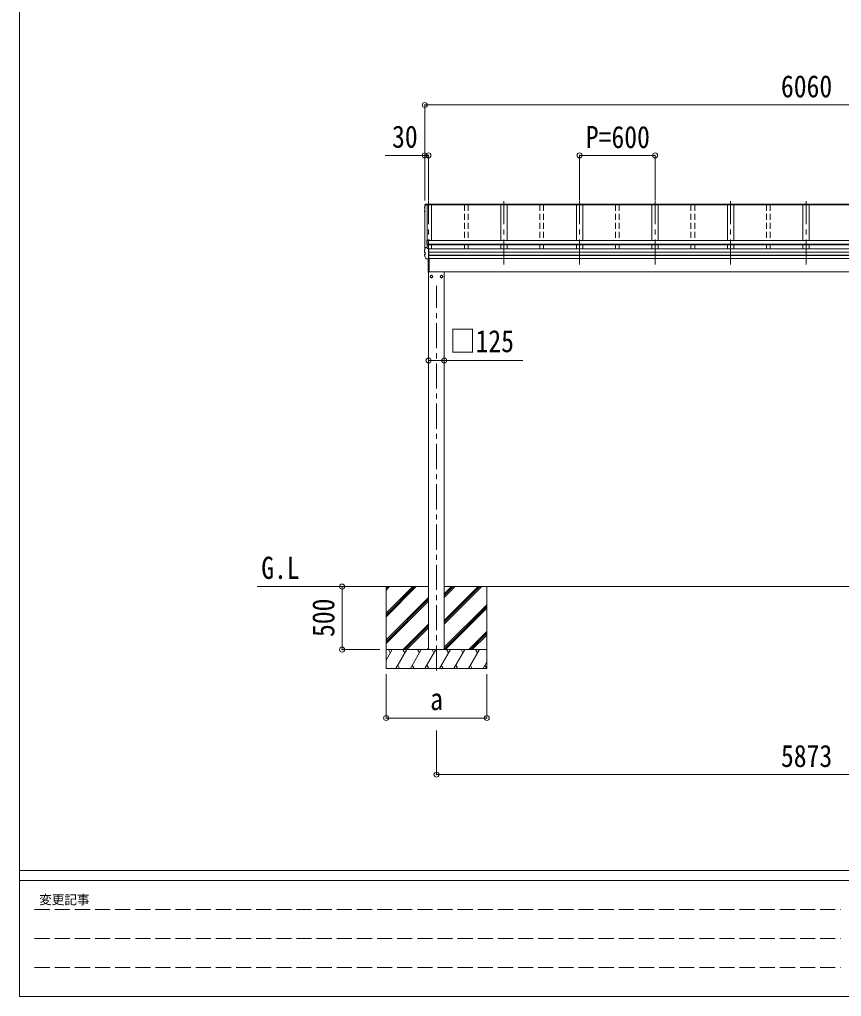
# Model space of a CAD drawing. Units: millimetres at full size, sheet at 1:40. Extents: x -11243 to 11243, y -7760 to 7760.
# Drawn here: x -11243 to -4714, y -7760 to 0 of the extents above; entities that cross this region are included whole.
import ezdxf
from ezdxf.enums import TextEntityAlignment as Align

# ---------------------------------------------------------------- set-up
doc = ezdxf.new("R2010")
doc.units = ezdxf.units.MM
doc.header["$LTSCALE"] = 40
doc.header["$PDMODE"] = 32
doc.header["$PDSIZE"] = 40
for name, pattern in [('CHAIN1', [8, 5, -1, 1, -1]), ('DASHED1', [1.8, 1.2, -0.6]), ('DASHED3', [4, 3, -1])]:
    doc.linetypes.add(name, pattern=pattern)
for name, color, linetype, lineweight in [('0-3_ELV2', 7, 'Continuous', 9), ('0-6_OTH_LINE', 6, 'Continuous', 9), ('F-0_240', 7, 'Continuous', 9)]:
    doc.layers.add(name, color=color, linetype=linetype, lineweight=lineweight)
doc.styles.add('ＭＳ ゴシック', font='')
doc.styles.get('ＭＳ ゴシック').set_extended_font_data('MS Gothic')

msp = doc.modelspace()

# ---------------------------------------------------------------- linework, layer by layer
at = {"layer": '0-3_ELV2', "color": 6}
for p, q in [((-8024.6, -678.82), (-8024.6, -1437.82)), ((-8024.6, -1078.82), (-8337.94, -1078.82)), ((-8024.6, -1078.82), (-8024.6, -1437.82)), ((-7994.6, -1078.82), (-7994.6, -1437.82)), ((-6194.6, -1078.82), (-6794.6, -1078.82)), ((-6794.6, -1078.82), (-6794.6, -1437.82)), ((-6194.6, -1078.82), (-6194.6, -1437.82)), ((-7868.6, -2708.64), (-7993.6, -2708.64)), ((-7868.6, -2708.64), (-7245.13, -2708.64)), ((-8681.1, -4504.65), (-8382.1, -4504.65)), ((-8681.1, -5004.65), (-8382.1, -5004.65)), ((-8331.1, -5548.19), (-8331.1, -5199.19)), ((-7931.1, -5998.19), (-7931.1, -5648.19))]:
    msp.add_line(p, q, dxfattribs=at)
at = {"layer": '0-3_ELV2', "color": 4}
for p, q in [((-8019.47, -1467.01), (-8019.35, -1466.72)), ((-8019.35, -1466.72), (-8019.17, -1466.46)), ((-8019.17, -1466.46), (-8018.95, -1466.23)), ((-8018.95, -1466.23), (-8018.7, -1466.05)), ((-8018.7, -1466.05), (-8018.42, -1465.92)), ((-8018.42, -1465.92), (-8018.16, -1465.84)), ((-8018.16, -1465.84), (-8017.92, -1465.8)), ((-7969.6, -1471), (-8018.04, -1471)), ((-8017.92, -1465.8), (-8017.69, -1465.77)), ((-8017.69, -1465.77), (-8017.44, -1465.76)), ((-8017.44, -1465.76), (-8017.15, -1465.74)), ((-8017.15, -1465.74), (-8016.84, -1465.74)), ((-8016.84, -1465.74), (-8016.53, -1465.74)), ((-8016.61, -1465.74), (-8016.61, -1465.74)), ((-8016.61, -1465.74), (-8016.61, -1465.74)), ((-8016.61, -1465.74), (-7991.6, -1465.74)), ((-7991.6, -1468.27), (-8005.8, -1468.27)), ((-8005.58, -1470.85), (-8005.58, -1470.5)), ((-8005.5, -1471), (-8005.5, -1814.34)), ((-7994.6, -1470.76), (-8005.43, -1470.76)), ((-8004.9, -1471), (-8004.9, -1818.29)), ((-7994.6, -1469.77), (-7994.6, -1470.76)), ((-7991.6, -1469.77), (-7994.6, -1469.77)), ((-1994.6, -1470.09), (-7994.6, -1470.09)), ((-1994.6, -1470.99), (-7994.6, -1470.99)), ((-7991.6, -1470.09), (-7991.6, -1465.74)), ((-1997.6, -1467.82), (-7991.6, -1467.82)), ((-7969.6, -1470.91), (-7969.6, -1755.18)), ((-7419.6, -1470.91), (-7419.6, -1755.18)), ((-7369.6, -1470.91), (-7369.6, -1755.18)), ((-6819.55, -1470.91), (-6819.55, -1755.18)), ((-6769.55, -1470.91), (-6769.55, -1755.18)), ((-6219.6, -1470.91), (-6219.6, -1755.18)), ((-6169.6, -1470.91), (-6169.6, -1755.18)), ((-5619.6, -1470.91), (-5619.6, -1755.18)), ((-5569.6, -1470.91), (-5569.6, -1755.18)), ((-5019.6, -1470.91), (-5019.6, -1755.18)), ((-4969.6, -1470.91), (-4969.6, -1755.18)), ((-8027.02, -1522.7), (-8027.02, -1518.64)), ((-8025.52, -1526.67), (-8026.93, -1523.18)), ((-8026.88, -1493.31), (-8026.92, -1493.57)), ((-8026.92, -1493.57), (-8026.92, -1493.62)), ((-8026.92, -1497.67), (-8026.92, -1493.62)), ((-8024.6, -1521.16), (-8025.97, -1521.43)), ((-8025.87, -1498.94), (-8024.6, -1499.19)), ((-8024.6, -1528.9), (-8025.52, -1526.67)), ((-8024.6, -1517.07), (-8025.44, -1517.17)), ((-8025.44, -1517.18), (-8025.44, -1517.17)), ((-8024.6, -1522.69), (-8025.44, -1522.85)), ((-8024.6, -1497.66), (-8025.37, -1497.51)), ((-8024.6, -1497.31), (-8025.29, -1497.18)), ((-8024.6, -1494.36), (-8024.6, -1831.14)), ((-8006.7, -1755.15), (-8006.7, -1784.61)), ((-8004.7, -1784.61), (-8006.7, -1784.61)), ((-7984.7, -1753.15), (-8004.7, -1753.15)), ((-7984.7, -1754.68), (-8004.7, -1754.68)), ((-8004.7, -1789.2), (-8004.7, -1754.68)), ((-1984.5, -1755.31), (-8004.7, -1755.31)), ((-1984.5, -1784.34), (-8004.7, -1784.34)), ((-7984.7, -1753.15), (-7984.7, -1755.31)), ((-8026.88, -1840.02), (-8026.92, -1840.28)), ((-8026.92, -1840.28), (-8026.92, -1840.33)), ((-8026.92, -1847.71), (-8026.92, -1840.33)), ((-8026.92, -1847.66), (-8026.88, -1847.4)), ((-8026.92, -1847.75), (-8026.92, -1847.66)), ((-8026.85, -1848.14), (-8026.9, -1847.76)), ((-8026.67, -1848.48), (-8026.85, -1848.14)), ((-8026.41, -1848.75), (-8026.67, -1848.48)), ((-8026.13, -1848.92), (-8026.41, -1848.75)), ((-8025.9, -1849.02), (-8026.13, -1848.92)), ((-8026.09, -1847.84), (-8026.04, -1847.51)), ((-8026.08, -1848.17), (-8026.09, -1847.84)), ((-8026.02, -1848.48), (-8026.08, -1848.17)), ((-8025.89, -1848.75), (-8026.02, -1848.48)), ((-8025.65, -1849.1), (-8025.9, -1849.02)), ((-8025.73, -1848.97), (-8025.89, -1848.75)), ((-8025.52, -1849.11), (-8025.73, -1848.97)), ((-8025.37, -1849.17), (-8025.65, -1849.1)), ((-8025.29, -1849.19), (-8025.52, -1849.11)), ((-8019.04, -1849.96), (-8025.29, -1849.19)), ((-8025.29, -1849.19), (-8025.29, -1849.19)), ((-8019.62, -1849.98), (-8019.65, -1849.88)), ((-8019.6, -1850.09), (-8019.62, -1849.98)), ((-8019.6, -1850.09), (-8019.6, -1869.31)), ((-8019.04, -1849.96), (-8019.03, -1849.96)), ((-8019.03, -1849.96), (-8018.95, -1849.99)), ((-8018.95, -1849.99), (-8018.88, -1850.04)), ((-8018.88, -1850.04), (-8018.82, -1850.11)), ((-8018.82, -1850.11), (-8018.77, -1850.21)), ((-8018.77, -1850.21), (-8018.74, -1850.32)), ((-8018.74, -1850.32), (-8018.73, -1850.44)), ((-8017.85, -1812.01), (-8005.8, -1812.01)), ((-8005.58, -1813.51), (-8005.8, -1812.01)), ((-8005.8, -1818.64), (-8005.8, -1812.01)), ((-7991.6, -1818.64), (-8005.8, -1818.64)), ((-8005.58, -1813.51), (-8005.58, -1813.86)), ((-8004.85, -1818.64), (-8005.58, -1813.86)), ((-8005.43, -1818.64), (-8005.43, -1814.96)), ((-8004.87, -1818.64), (-8005.43, -1814.96)), ((-1984.5, -1786.08), (-8004.7, -1786.08)), ((-1984.5, -1789.2), (-8004.7, -1789.2)), ((-7991.6, -1901.06), (-7991.6, -1818.64)), ((-1997.6, -1820.82), (-7991.6, -1820.82)), ((-1997.6, -1847.34), (-7991.6, -1847.34)), ((-1997.6, -1848.23), (-7991.6, -1848.23)), ((-7969.6, -1787.15), (-7969.6, -1820.82)), ((-7419.6, -1789.2), (-7419.6, -1820.82)), ((-7369.6, -1789.2), (-7369.6, -1820.82)), ((-6819.55, -1789.2), (-6819.55, -1820.82)), ((-6769.55, -1789.2), (-6769.55, -1820.82)), ((-6219.6, -1789.2), (-6219.6, -1820.82)), ((-6169.6, -1789.2), (-6169.6, -1820.82)), ((-5619.6, -1789.2), (-5619.6, -1820.82)), ((-5569.6, -1789.2), (-5569.6, -1820.82)), ((-5019.6, -1789.2), (-5019.6, -1820.82)), ((-4969.6, -1789.2), (-4969.6, -1820.82)), ((-8027.02, -1872.76), (-8027.02, -1865.36)), ((-8027.02, -1872.92), (-8027.02, -1872.74)), ((-8026.99, -1873.09), (-8027.02, -1872.92)), ((-8026.91, -1873.25), (-8026.99, -1873.09)), ((-8026.93, -1873.24), (-8024.07, -1880.05)), ((-8026.24, -1872.76), (-8026.19, -1872.41)), ((-8026.21, -1873.12), (-8026.24, -1872.76)), ((-8026.12, -1873.45), (-8026.21, -1873.12)), ((-8026.19, -1872.41), (-8026.08, -1872.07)), ((-8026.08, -1872.07), (-8025.91, -1871.79)), ((-8025.97, -1864.09), (-8020.01, -1862.93)), ((-8025.91, -1871.79), (-8025.69, -1871.59)), ((-8025.69, -1871.59), (-8025.44, -1871.47)), ((-8025.44, -1871.47), (-8019.04, -1869.78)), ((-8025.44, -1871.47), (-8025.44, -1871.47)), ((-8024.07, -1880.05), (-8021.13, -1886.78)), ((-8021.13, -1886.78), (-8018.09, -1893.43)), ((-8019.03, -1869.78), (-8019.04, -1869.78)), ((-8019.03, -1869.78), (-8018.95, -1869.74)), ((-8018.95, -1869.74), (-8018.88, -1869.68)), ((-8018.88, -1869.68), (-8018.82, -1869.59)), ((-8018.82, -1869.59), (-8018.77, -1869.49)), ((-8018.77, -1869.49), (-8018.74, -1869.38)), ((-8018.74, -1869.38), (-8018.73, -1869.26)), ((-8018.09, -1893.43), (-8014.96, -1900)), ((-8014.8, -1900.28), (-8014.98, -1899.95)), ((-8014.54, -1900.56), (-8014.8, -1900.28)), ((-8014.24, -1900.78), (-8014.54, -1900.56)), ((-8013.9, -1900.92), (-8014.24, -1900.78)), ((-8013.59, -1900.99), (-8013.9, -1900.92)), ((-8013.31, -1901.02), (-8013.59, -1900.99)), ((-8013, -1901.04), (-8013.31, -1901.02)), ((-8012.65, -1901.06), (-8013, -1901.04)), ((-8012.27, -1901.06), (-8012.65, -1901.06)), ((-7991.6, -1901.06), (-8012.25, -1901.06)), ((-7996.6, -2005.25), (-7996.6, -1901.06)), ((-7996.1, -2005.65), (-7996.1, -1901.06)), ((-1997.6, -1871.46), (-7991.6, -1871.46)), ((-1997.6, -1873.38), (-7991.6, -1873.38)), ((-1997.6, -1898.42), (-7991.6, -1898.42)), ((-7989.6, -1898.42), (-7989.6, -2003.25)), ((-7996.1, -2005.65), (-7996.11, -2005.71)), ((-7996.11, -2005.71), (-7996.11, -2005.75)), ((-7996.11, -2005.75), (-7996.11, -2005.75)), ((-7996.11, -2005.75), (-7996.1, -2005.75)), ((-7996.1, -2005.65), (-7996.1, -2005.65)), ((-7996.1, -2005.75), (-7994.6, -2005.75)), ((-7994.6, -2005.75), (-7994.6, -2003.25)), ((-7994.6, -2003.25), (-7989.6, -2003.25)), ((-2113.9, -2004.65), (-7994.6, -2004.65)), ((-7993.6, -2004.65), (-7993.6, -5004.65)), ((-7868.6, -5004.65), (-7868.6, -2004.65)), ((-7971.1, -2031.84), (-7979.6, -2036.74)), ((-7979.6, -2036.74), (-7979.6, -2046.56)), ((-7979.6, -2046.56), (-7971.1, -2051.47)), ((-7962.6, -2036.74), (-7971.1, -2031.84)), ((-7971.1, -2051.47), (-7962.6, -2046.56)), ((-7962.51, -2041.4), (-7962.61, -2041.4)), ((-7962.51, -2041.9), (-7962.61, -2041.9)), ((-7962.6, -2046.56), (-7962.6, -2036.74)), ((-7899.7, -2041.4), (-7899.6, -2041.4)), ((-7899.7, -2041.9), (-7899.6, -2041.9)), ((-7899.6, -2036.74), (-7891.1, -2031.84)), ((-7899.6, -2046.56), (-7899.6, -2036.74)), ((-7891.1, -2051.47), (-7899.6, -2046.56)), ((-7891.1, -2031.84), (-7882.6, -2036.74)), ((-7882.6, -2046.56), (-7891.1, -2051.47)), ((-7882.6, -2036.74), (-7882.6, -2046.56))]:
    msp.add_line(p, q, dxfattribs=at)
at = {"layer": '0-3_ELV2', "color": 5, "linetype": 'CHAIN1'}
for p, q in [((-7994.55, -1946.65), (-7994.55, -1442.47)), ((-7394.6, -1946.65), (-7394.6, -1442.47)), ((-6794.6, -1946.65), (-6794.6, -1442.47)), ((-6194.6, -1946.65), (-6194.6, -1442.47)), ((-5594.6, -1946.65), (-5594.6, -1442.47)), ((-4994.6, -1946.65), (-4994.6, -1442.47)), ((-7931.1, -5171.17), (-7931.1, -2114.08))]:
    msp.add_line(p, q, dxfattribs=at)
at = {"layer": '0-3_ELV2', "color": 4, "linetype": 'DASHED1'}
for p, q in [((-7709.6, -1470.91), (-7709.6, -1755.31)), ((-7679.6, -1470.91), (-7679.6, -1755.31)), ((-7109.6, -1470.91), (-7109.6, -1755.31)), ((-7079.6, -1470.91), (-7079.6, -1755.31)), ((-6509.6, -1470.91), (-6509.6, -1755.31)), ((-6479.6, -1470.91), (-6479.6, -1755.31)), ((-5909.6, -1470.91), (-5909.6, -1755.31)), ((-5879.6, -1470.91), (-5879.6, -1755.31)), ((-5309.6, -1470.91), (-5309.6, -1755.31)), ((-5279.6, -1470.91), (-5279.6, -1755.31)), ((-7709.6, -1789.2), (-7709.6, -1820.82)), ((-7679.6, -1789.2), (-7679.6, -1820.82)), ((-7109.6, -1789.2), (-7109.6, -1820.82)), ((-7079.6, -1789.2), (-7079.6, -1820.82)), ((-6509.6, -1789.2), (-6509.6, -1820.82)), ((-6479.6, -1789.2), (-6479.6, -1820.82)), ((-5909.6, -1789.2), (-5909.6, -1820.82)), ((-5879.6, -1789.2), (-5879.6, -1820.82)), ((-5309.6, -1789.2), (-5309.6, -1820.82)), ((-5279.6, -1789.2), (-5279.6, -1820.82))]:
    msp.add_line(p, q, dxfattribs=at)
at = {"layer": '0-3_ELV2'}
for p, q in [((-7993.6, -4504.65), (-9354.71, -4504.65)), ((-8331.1, -4517.89), (-8317.86, -4504.65)), ((-8331.1, -4532.03), (-8303.72, -4504.65)), ((-8331.1, -4744.16), (-8091.59, -4504.65)), ((-8331.1, -4730.02), (-8105.73, -4504.65)), ((-8331.1, -4715.88), (-8119.87, -4504.65)), ((-8331.1, -4504.65), (-8331.1, -5154.65)), ((-7868.6, -4561.75), (-7811.51, -4504.65)), ((-7868.6, -4575.89), (-7797.36, -4504.65)), ((-7868.6, -4590.03), (-7783.22, -4504.65)), ((-7868.6, -4788.02), (-7585.23, -4504.65)), ((-7868.6, -4773.88), (-7599.37, -4504.65)), ((-7868.6, -4802.16), (-7571.09, -4504.65)), ((-2120.6, -4504.65), (-7868.6, -4504.65)), ((-7531.1, -4504.65), (-7531.1, -5154.65)), ((-8331.1, -4928.01), (-7993.6, -4590.51)), ((-8331.1, -4942.15), (-7993.6, -4604.66)), ((-8331.1, -4956.3), (-7993.6, -4618.8)), ((-7868.6, -4986.01), (-7531.1, -4648.51)), ((-7868.6, -5000.15), (-7531.1, -4662.65)), ((-7858.96, -5004.65), (-7531.1, -4676.8)), ((-8195.61, -5004.65), (-7993.6, -4802.64)), ((-8181.47, -5004.65), (-7993.6, -4816.79)), ((-8167.33, -5004.65), (-7993.6, -4830.93)), ((-7675.11, -5004.65), (-7531.1, -4860.64)), ((-7660.97, -5004.65), (-7531.1, -4874.79)), ((-7646.83, -5004.65), (-7531.1, -4888.93)), ((-8331.1, -5088.48), (-8282.7, -5004.65)), ((-7531.1, -5004.65), (-8331.1, -5004.65)), ((-8297.71, -5030.63), (-8312.71, -5004.65)), ((-8253.84, -5154.65), (-8167.24, -5004.65)), ((-8182.24, -5030.63), (-8197.24, -5004.65)), ((-8138.37, -5154.65), (-8051.77, -5004.65)), ((-8066.77, -5030.63), (-8081.77, -5004.65)), ((-8022.9, -5154.65), (-7936.3, -5004.65)), ((-8005.2, -5004.65), (-7993.6, -4993.06)), ((-7951.3, -5030.63), (-7966.3, -5004.65)), ((-7907.43, -5154.65), (-7820.82, -5004.65)), ((-7835.83, -5030.63), (-7850.83, -5004.65)), ((-7791.96, -5154.65), (-7705.35, -5004.65)), ((-7735.36, -5004.65), (-7720.36, -5030.63)), ((-7676.49, -5154.65), (-7589.88, -5004.65)), ((-7604.89, -5030.63), (-7619.89, -5004.65)), ((-7561.02, -5154.65), (-7531.1, -5102.84)), ((-8331.1, -5154.65), (-7531.1, -5154.65)), ((-8238.84, -5128.67), (-8223.84, -5154.65)), ((-8123.37, -5128.67), (-8108.37, -5154.65)), ((-8007.9, -5128.67), (-7992.9, -5154.65)), ((-7892.43, -5128.67), (-7877.43, -5154.65)), ((-7776.96, -5128.67), (-7761.96, -5154.65)), ((-7661.49, -5128.67), (-7646.49, -5154.65)), ((-7546.02, -5128.67), (-7531.1, -5154.5))]:
    msp.add_line(p, q, dxfattribs=at)
at = {"layer": '0-3_ELV2', "color": 4}
for points in [[(-8026.88, -1493.31), (-8024.56, -1484.46), (-8022.1, -1475.69), (-8019.47, -1467.03)], [(-8017.85, -1469.35), (-8005.8, -1469.35), (-8005.58, -1470.85), (-8018, -1470.85)], [(-8005.8, -1469.35), (-8005.8, -1468.27), (-8005.43, -1470.76)]]:
    msp.add_lwpolyline(points, dxfattribs=at)
at = {"layer": '0-3_ELV2', "color": 6}
msp.add_lwpolyline([(-8331.1, -5548.19), (-7531.1, -5548.19), (-7531.1, -5199.19)], dxfattribs=at)
at = {"layer": '0-3_ELV2', "color": 4}
for centre, radius in [((-7971.1, -2041.65), 10), ((-7971.1, -2041.65), 8.5), ((-7891.1, -2041.65), 10), ((-7891.1, -2041.65), 8.5)]:
    msp.add_circle(centre, radius, dxfattribs=at)
for centre, radius, start, end in [((-7541.6, -1617.02), 499.82, 162.96047, 166.14879), ((-7541.59, -1617.02), 498.32, 162.94349, 166.12469), ((-8017.85, -1471.05), 1.7, 89.95676, 162.90929), ((-8025.72, -1518.64), 1.3, 100.9005, 179.9623), ((-8025.72, -1522.7), 1.3, 100.8868, 201.66215), ((-8025.62, -1497.67), 1.3, 166.2046, 259.10358), ((-7562.28, -1338.14), 498.64, 201.74241, 202.00165), ((-7562.28, -1337.79), 498.64, 201.78246, 202.00165), ((-8004.7, -1755.15), 2, 90, 180), ((-7541.6, -1959.68), 499.82, 162.96047, 166.14879), ((-8017.85, -1813.71), 1.7, 89.95676, 162.90929), ((-8025.72, -1865.36), 1.3, 100.9005, 179.9623), ((-8020.1, -1862.44), 0.499, 280.91518, 359.94761), ((-7996.1, -2005.25), 0.5, 180, 269.5), ((-7983.96, -1990.58), 12.15, 179.0404, 180.9596), ((-7971.1, -2041.65), 8.6, 171.25399, 188.74601), ((-7971.1, -2041.65), 8.6, 111.25399, 128.74601), ((-7971.1, -2041.65), 8.6, 231.25399, 248.74601), ((-7971.1, -2041.65), 8.6, 51.25399, 68.74601), ((-7971.1, -2041.65), 8.6, 291.25399, 308.74601), ((-7971.1, -2041.65), 8.6, 1.66581, 8.74601), ((-7971.1, -2041.65), 8.6, 351.25399, 358.33419), ((-7891.1, -2041.65), 8.6, 171.25399, 178.33419), ((-7891.1, -2041.65), 8.6, 181.66581, 188.74601), ((-7891.1, -2041.65), 8.6, 111.25399, 128.74601), ((-7891.1, -2041.65), 8.6, 231.25399, 248.74601), ((-7891.1, -2041.65), 8.6, 51.25399, 68.74601), ((-7891.1, -2041.65), 8.6, 291.25399, 308.74601), ((-7891.1, -2041.65), 8.6, 351.25399, 8.74601)]:
    msp.add_arc(centre, radius, start, end, dxfattribs=at)
at = {"layer": '0-3_ELV2', "color": 6}
for p in [(-8024.6, -678.82), (-8024.6, -1078.82), (-7994.6, -1078.82), (-6794.6, -1078.82), (-6194.6, -1078.82), (-7993.6, -2708.64), (-7868.6, -2708.64), (-8681.1, -4504.65), (-8681.1, -5004.65), (-8331.1, -5548.19), (-7531.1, -5548.19), (-7931.1, -5998.19)]:
    msp.add_point(p, dxfattribs=at)
at = {"layer": '0-6_OTH_LINE'}
for p, q in [((-8024.6, -678.82), (-1964.6, -678.82)), ((-7994.6, -1078.82), (-8024.6, -1078.82)), ((-8681.1, -5004.65), (-8681.1, -4504.65)), ((-7931.1, -5998.19), (-2058.1, -5998.19))]:
    msp.add_line(p, q, dxfattribs=at)
at = {"layer": 'F-0_240', "color": 5}
for p, q in [((-11242.74, 7760), (-11242.74, -7760)), ((-11242.74, -6760), (10677.26, -6760)), ((-11242.74, -6840), (7121.58, -6840)), ((-11242.74, -7760), (10677.26, -7760))]:
    msp.add_line(p, q, dxfattribs=at)
at = {"layer": 'F-0_240', "color": 4, "linetype": 'DASHED3'}
for p, q in [((-11122.75, -7070), (-4718.42, -7070)), ((-11122.75, -7300), (-4718.42, -7300)), ((-11122.75, -7530), (-4718.42, -7530))]:
    msp.add_line(p, q, dxfattribs=at)

# ---------------------------------------------------------------- texts
at = {"layer": '0-3_ELV2', "style": 'ＭＳ ゴシック', "width": 0.85}
for s, p in [('6060', (-5194.6, -670.82)), ('30', (-8283.76, -1070.73)), ('P=600', (-6744.6, -1073.82)), ('□125', (-7824.68, -2695.27)), ('G.L', (-9322.59, -4495.8)), ('a', (-7981.1, -5538.19)), ('5873', (-5194.6, -5990.19))]:
    msp.add_text(s, height=176, dxfattribs=at).set_placement(p, align=Align.BOTTOM_LEFT)
msp.add_text('500', height=176, rotation=90, dxfattribs=at).set_placement((-8689.1, -4904.65), align=Align.BOTTOM_LEFT)
at = {"layer": 'F-0_240', "style": 'ＭＳ ゴシック'}
msp.add_text('変更記事', height=73.31, dxfattribs=at).set_placement((-11086.44, -7050), align=Align.BOTTOM_LEFT)

doc.saveas('drawing.dxf')
